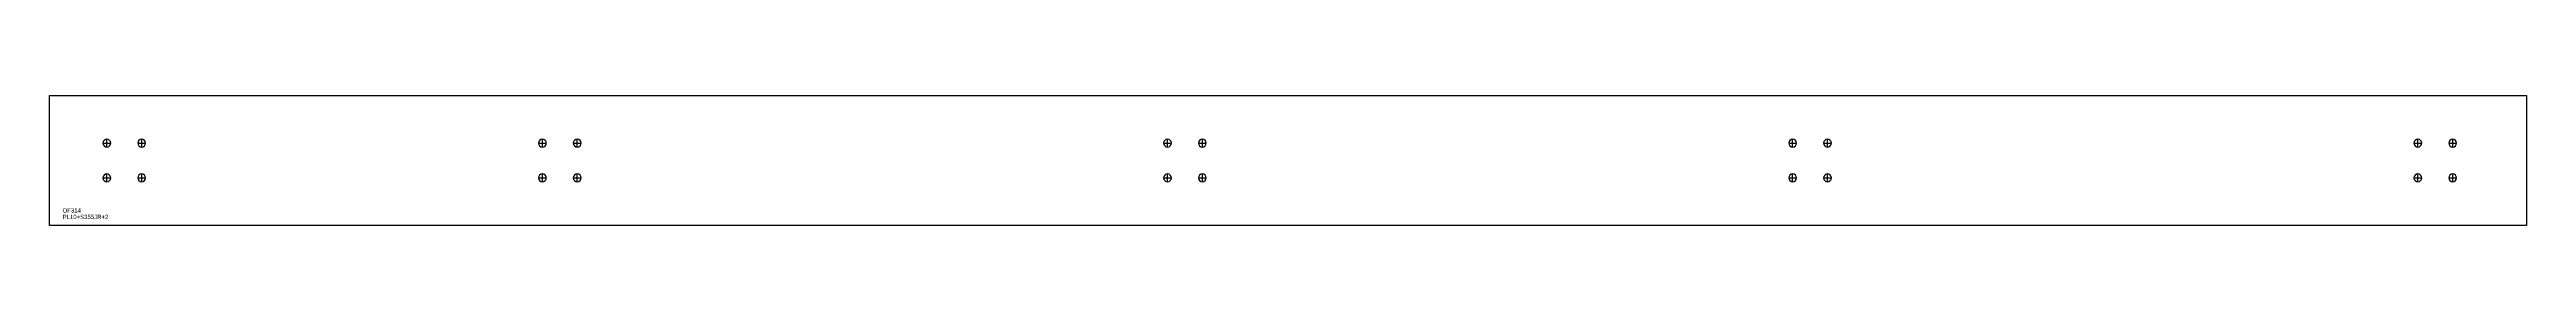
# Model space of a CAD drawing. Extents: x 0 to 5690, y 0 to 300.
import ezdxf

# ---------------------------------------------------------------- set-up
doc = ezdxf.new("R2010")
doc.units = 0
for name, color, linetype in [('18', 7, 'CONTINUOUS'), ('CUT', 7, 'CONTINUOUS'), ('SCRIBE', 3, 'CONTINUOUS'), ('TEXT', 7, 'CONTINUOUS')]:
    doc.layers.add(name, color=color, linetype=linetype)

msp = doc.modelspace()

# ---------------------------------------------------------------- linework, layer by layer
at = {"layer": '18', "color": 7, "linetype": 'CONTINUOUS'}
for p, q in [((122.75, 190), (140.75, 190)), ((131.75, 181), (131.75, 199)), ((202.75, 190), (220.75, 190)), ((211.75, 181), (211.75, 199)), ((1123.22, 190), (1141.22, 190)), ((1132.22, 181), (1132.22, 199)), ((1203.22, 190), (1221.22, 190)), ((1212.22, 181), (1212.22, 199)), ((2559.22, 190), (2577.22, 190)), ((2568.22, 181), (2568.22, 199)), ((2639.22, 190), (2657.22, 190)), ((2648.22, 181), (2648.22, 199)), ((3995.22, 190), (4013.22, 190)), ((4004.22, 181), (4004.22, 199)), ((4075.22, 190), (4093.22, 190)), ((4084.22, 181), (4084.22, 199)), ((5431.59, 190), (5449.59, 190)), ((5440.59, 181), (5440.59, 199)), ((5511.59, 190), (5529.59, 190)), ((5520.59, 181), (5520.59, 199)), ((131.75, 101), (131.75, 119)), ((211.75, 101), (211.75, 119)), ((1132.22, 101), (1132.22, 119)), ((1212.22, 101), (1212.22, 119)), ((2568.22, 101), (2568.22, 119)), ((2648.22, 101), (2648.22, 119)), ((4004.22, 101), (4004.22, 119)), ((4084.22, 101), (4084.22, 119)), ((5440.59, 101), (5440.59, 119)), ((5520.59, 101), (5520.59, 119)), ((122.75, 110), (140.75, 110)), ((202.75, 110), (220.75, 110)), ((1123.22, 110), (1141.22, 110)), ((1203.22, 110), (1221.22, 110)), ((2559.22, 110), (2577.22, 110)), ((2639.22, 110), (2657.22, 110)), ((3995.22, 110), (4013.22, 110)), ((4075.22, 110), (4093.22, 110)), ((5431.59, 110), (5449.59, 110)), ((5511.59, 110), (5529.59, 110))]:
    msp.add_line(p, q, dxfattribs=at)
for points in [[(131.75, 199, 1), (131.75, 181, 1)], [(211.75, 199, 1), (211.75, 181, 1)], [(1132.22, 199, 1), (1132.22, 181, 1)], [(1212.22, 199, 1), (1212.22, 181, 1)], [(2568.22, 199, 1), (2568.22, 181, 1)], [(2648.22, 199, 1), (2648.22, 181, 1)], [(4004.22, 199, 1), (4004.22, 181, 1)], [(4084.22, 199, 1), (4084.22, 181, 1)], [(5440.59, 199, 1), (5440.59, 181, 1)], [(5520.59, 199, 1), (5520.59, 181, 1)], [(131.75, 119, 1), (131.75, 101, 1)], [(211.75, 119, 1), (211.75, 101, 1)], [(1132.22, 119, 1), (1132.22, 101, 1)], [(1212.22, 119, 1), (1212.22, 101, 1)], [(2568.22, 119, 1), (2568.22, 101, 1)], [(2648.22, 119, 1), (2648.22, 101, 1)], [(4004.22, 119, 1), (4004.22, 101, 1)], [(4084.22, 119, 1), (4084.22, 101, 1)], [(5440.59, 119, 1), (5440.59, 101, 1)], [(5520.59, 119, 1), (5520.59, 101, 1)]]:
    msp.add_lwpolyline(points, format="xyb", close=True, dxfattribs=at)
at = {"layer": 'CUT', "color": 7, "linetype": 'CONTINUOUS'}
msp.add_lwpolyline([(0, 0), (0, 300), (5690, 300), (5690, 0)], close=True, dxfattribs=at)

# ---------------------------------------------------------------- texts
at = {"layer": 'SCRIBE', "color": 3}
msp.add_text('OF314', height=10, dxfattribs=at).set_placement((30, 30))
at = {"layer": 'TEXT', "color": 7}
msp.add_text('PL10+S355JR+2', height=10, dxfattribs=at).set_placement((30, 15))

doc.saveas('drawing.dxf')
